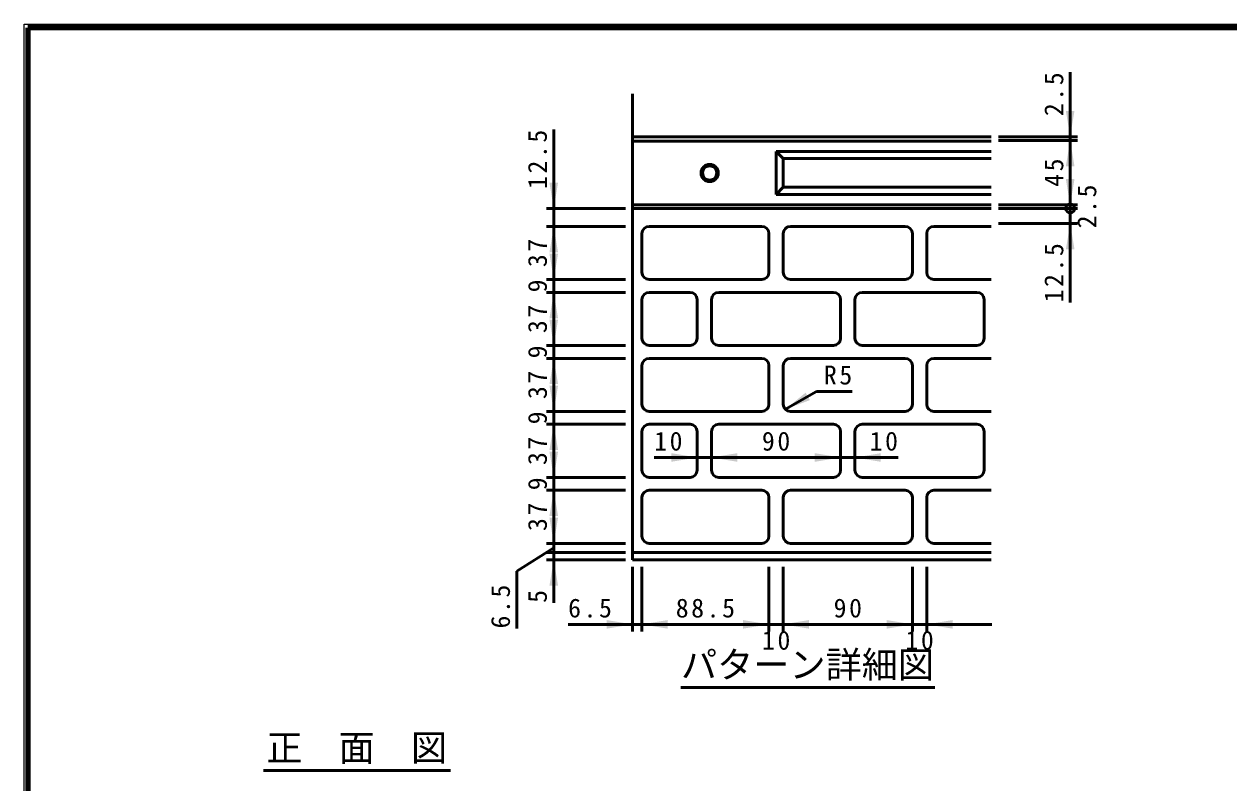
# Model space of a CAD drawing. Units: millimetres, scale not verified, with parts at other scales. Extents: x 100 to 4105, y 100 to 2870.
# Drawn here: x 100 to 1780, y 1812 to 2870 of the extents above; entities that cross this region are included whole.
import ezdxf
from ezdxf.enums import TextEntityAlignment as Align

# ---------------------------------------------------------------- set-up
doc = ezdxf.new("R2010")
doc.units = ezdxf.units.MM
doc.header["$LTSCALE"] = 5
doc.layers.add('V-nasSTD', color=7, linetype='Continuous', lineweight=50)
doc.styles.add('ＭＳ ゴシック', font='')
doc.styles.get('ＭＳ ゴシック').set_extended_font_data('MS Gothic')

msp = doc.modelspace()

# ---------------------------------------------------------------- hatches: boundary and pattern name
at = {"layer": 'V-nasSTD'}
for points in [[(1552.445, 2748.844), (1558.445, 2712.844), (1564.445, 2748.844)], [(1564.445, 2671.844), (1558.445, 2707.844), (1552.445, 2671.844)], [(832.445, 2648.844), (838.445, 2612.844), (844.445, 2648.844)], [(1552.445, 2653.844), (1558.445, 2617.844), (1564.445, 2653.844)], [(844.445, 2551.844), (838.445, 2587.844), (832.445, 2551.844)], [(1564.445, 2555.844), (1558.445, 2591.844), (1552.445, 2555.844)], [(832.445, 2549.844), (838.445, 2513.844), (844.445, 2549.844)], [(844.445, 2459.844), (838.445, 2495.844), (832.445, 2459.844)], [(832.445, 2457.844), (838.445, 2421.844), (844.445, 2457.844)], [(844.445, 2367.844), (838.445, 2403.844), (832.445, 2367.844)], [(832.445, 2365.844), (838.445, 2329.844), (844.445, 2365.844)], [(1189.551, 2355.969), (1161.374, 2332.773), (1195.551, 2345.577)], [(844.445, 2275.844), (838.445, 2311.844), (832.445, 2275.844)], [(832.445, 2273.844), (838.445, 2237.844), (844.445, 2273.844)], [(1002.445, 2259.586), (1038.445, 2265.586), (1002.445, 2271.586)], [(1094.445, 2271.586), (1058.445, 2265.586), (1094.445, 2259.586)], [(1202.445, 2259.586), (1238.445, 2265.586), (1202.445, 2271.586)], [(1294.445, 2271.586), (1258.445, 2265.586), (1294.445, 2259.586)], [(844.445, 2183.844), (838.445, 2219.844), (832.445, 2183.844)], [(832.445, 2181.844), (838.445, 2145.844), (844.445, 2181.844)], [(844.445, 2086.844), (838.445, 2122.844), (832.445, 2086.844)], [(912.445, 2026.844), (948.445, 2032.844), (912.445, 2038.844)], [(997.445, 2038.844), (961.445, 2032.844), (997.445, 2026.844)], [(1102.445, 2026.844), (1138.445, 2032.844), (1102.445, 2038.844)], [(1194.445, 2038.844), (1158.445, 2032.844), (1194.445, 2026.844)], [(1302.445, 2026.844), (1338.445, 2032.844), (1302.445, 2038.844)], [(1394.445, 2038.844), (1358.445, 2032.844), (1394.445, 2026.844)]]:
    msp.add_hatch(color=256, dxfattribs=at).paths.add_polyline_path(points)

# ---------------------------------------------------------------- linework, layer by layer
at = {"layer": 'V-nasSTD', "lineweight": 100}
for p, q in [((105, 2865), (105, 105)), ((4100, 2865), (105, 2865))]:
    msp.add_line(p, q, dxfattribs=at)
at = {"layer": 'V-nasSTD'}
for p, q in [((1558.445, 2802.844), (1558.445, 2712.844)), ((948.445, 2122.844), (948.445, 2772.844)), ((838.445, 2722.844), (838.445, 2612.844)), ((1448.445, 2712.844), (948.445, 2712.844)), ((1448.445, 2706.844), (948.445, 2706.844)), ((1458.445, 2712.844), (1568.445, 2712.844)), ((1458.445, 2707.844), (1568.445, 2707.844)), ((1558.445, 2712.844), (1558.445, 2706.844)), ((1558.445, 2617.844), (1558.445, 2707.844)), ((1148.445, 2632.344), (1148.445, 2692.344)), ((1158.445, 2682.344), (1148.445, 2692.344)), ((1148.445, 2692.344), (1448.445, 2692.344)), ((1158.445, 2642.344), (1158.445, 2682.344)), ((1448.445, 2682.344), (1158.445, 2682.344)), ((1158.445, 2642.344), (1148.445, 2632.344)), ((1158.445, 2642.344), (1448.445, 2642.344)), ((1448.445, 2632.344), (1148.445, 2632.344)), ((938.445, 2612.844), (828.445, 2612.844)), ((838.445, 2587.844), (838.445, 2612.844)), ((1448.445, 2617.844), (948.445, 2617.844)), ((948.445, 2612.844), (1448.445, 2612.844)), ((1458.445, 2617.844), (1568.445, 2617.844)), ((1458.445, 2612.844), (1568.445, 2612.844)), ((1458.445, 2612.844), (1568.445, 2612.844)), ((1558.445, 2617.844), (1558.445, 2612.844)), ((1558.445, 2591.844), (1558.445, 2612.844)), ((938.445, 2587.844), (828.445, 2587.844)), ((838.445, 2513.844), (838.445, 2587.844)), ((971.445, 2587.844), (1128.445, 2587.844)), ((1168.445, 2587.844), (1328.445, 2587.844)), ((1368.445, 2587.844), (1448.445, 2587.844)), ((1458.445, 2591.844), (1568.445, 2591.844)), ((1558.445, 2481.844), (1558.445, 2591.844)), ((961.445, 2523.844), (961.445, 2577.844)), ((1138.445, 2577.844), (1138.445, 2523.844)), ((1158.445, 2523.844), (1158.445, 2577.844)), ((1338.445, 2577.844), (1338.445, 2523.844)), ((1358.445, 2523.844), (1358.445, 2577.844)), ((938.445, 2513.844), (828.445, 2513.844)), ((838.445, 2495.844), (838.445, 2513.844)), ((1128.445, 2513.844), (971.445, 2513.844)), ((1328.445, 2513.844), (1168.445, 2513.844)), ((1448.445, 2513.844), (1368.445, 2513.844)), ((938.445, 2495.844), (828.445, 2495.844)), ((838.445, 2421.844), (838.445, 2495.844)), ((1028.445, 2495.844), (971.445, 2495.844)), ((1228.445, 2495.844), (1068.445, 2495.844)), ((1428.445, 2495.844), (1268.445, 2495.844)), ((961.445, 2485.844), (961.445, 2431.844)), ((1038.445, 2431.844), (1038.445, 2485.844)), ((1058.445, 2485.844), (1058.445, 2431.844)), ((1238.445, 2431.844), (1238.445, 2485.844)), ((1258.445, 2485.844), (1258.445, 2431.844)), ((1438.445, 2431.844), (1438.445, 2485.844)), ((938.445, 2421.844), (828.445, 2421.844)), ((938.445, 2421.844), (828.445, 2421.844)), ((838.445, 2403.844), (838.445, 2421.844)), ((971.445, 2421.844), (1028.445, 2421.844)), ((1068.445, 2421.844), (1228.445, 2421.844)), ((1268.445, 2421.844), (1428.445, 2421.844)), ((938.445, 2403.844), (828.445, 2403.844)), ((838.445, 2329.844), (838.445, 2403.844)), ((1128.445, 2403.844), (971.445, 2403.844)), ((1328.445, 2403.844), (1168.445, 2403.844)), ((1448.445, 2403.844), (1368.445, 2403.844)), ((961.445, 2393.844), (961.445, 2339.844)), ((1138.445, 2339.844), (1138.445, 2393.844)), ((1158.445, 2393.844), (1158.445, 2339.844)), ((1338.445, 2339.844), (1338.445, 2393.844)), ((1358.445, 2393.844), (1358.445, 2339.844)), ((1204.675, 2357.773), (1161.374, 2332.773)), ((1254.675, 2357.773), (1204.675, 2357.773)), ((938.445, 2329.844), (828.445, 2329.844)), ((938.445, 2329.844), (828.445, 2329.844)), ((838.445, 2311.844), (838.445, 2329.844)), ((971.445, 2329.844), (1128.445, 2329.844)), ((1168.445, 2329.844), (1328.445, 2329.844)), ((1368.445, 2329.844), (1448.445, 2329.844)), ((938.445, 2311.844), (828.445, 2311.844)), ((838.445, 2237.844), (838.445, 2311.844)), ((961.445, 2301.844), (961.445, 2247.844)), ((1028.445, 2311.844), (971.445, 2311.844)), ((1038.445, 2247.844), (1038.445, 2301.844)), ((1058.445, 2301.844), (1058.445, 2247.844)), ((1228.445, 2311.844), (1068.445, 2311.844)), ((1238.445, 2247.844), (1238.445, 2301.844)), ((1258.445, 2301.844), (1258.445, 2247.844)), ((1428.445, 2311.844), (1268.445, 2311.844)), ((1438.445, 2247.844), (1438.445, 2301.844)), ((978.445, 2265.586), (1038.445, 2265.586)), ((1038.445, 2265.586), (1058.445, 2265.586)), ((1058.445, 2265.586), (1238.445, 2265.586)), ((1238.445, 2265.586), (1258.445, 2265.586)), ((1318.445, 2265.586), (1258.445, 2265.586)), ((938.445, 2237.844), (828.445, 2237.844)), ((938.445, 2237.844), (828.445, 2237.844)), ((838.445, 2219.844), (838.445, 2237.844)), ((971.445, 2237.844), (1028.445, 2237.844)), ((1068.445, 2237.844), (1228.445, 2237.844)), ((1268.445, 2237.844), (1428.445, 2237.844)), ((938.445, 2219.844), (828.445, 2219.844)), ((838.445, 2145.844), (838.445, 2219.844)), ((1128.445, 2219.844), (971.445, 2219.844)), ((1328.445, 2219.844), (1168.445, 2219.844)), ((1448.445, 2219.844), (1368.445, 2219.844)), ((961.445, 2209.844), (961.445, 2155.844)), ((1138.445, 2155.844), (1138.445, 2209.844)), ((1158.445, 2209.844), (1158.445, 2155.844)), ((1338.445, 2155.844), (1338.445, 2209.844)), ((1358.445, 2209.844), (1358.445, 2155.844)), ((786.91, 2107.128), (838.445, 2139.344)), ((938.445, 2145.844), (828.445, 2145.844)), ((838.445, 2132.844), (838.445, 2145.844)), ((971.445, 2145.844), (1128.445, 2145.844)), ((1168.445, 2145.844), (1328.445, 2145.844)), ((1368.445, 2145.844), (1448.445, 2145.844)), ((938.445, 2132.844), (828.445, 2132.844)), ((938.445, 2122.844), (828.445, 2122.844)), ((838.445, 2122.844), (838.445, 2132.844)), ((838.445, 2062.844), (838.445, 2122.844)), ((948.445, 2132.844), (1448.445, 2132.844)), ((948.445, 2122.844), (1448.445, 2122.844)), ((786.91, 2027.128), (786.91, 2107.128)), ((948.445, 2112.844), (948.445, 2022.844)), ((961.445, 2112.844), (961.445, 2022.844)), ((1138.445, 2112.844), (1138.445, 2022.844)), ((1158.445, 2112.844), (1158.445, 2022.844)), ((1338.445, 2112.844), (1338.445, 2022.844)), ((1358.445, 2112.844), (1358.445, 2022.844)), ((858.445, 2032.844), (948.445, 2032.844)), ((948.445, 2032.844), (961.445, 2032.844)), ((961.445, 2032.844), (1138.445, 2032.844)), ((1138.445, 2032.844), (1158.445, 2032.844)), ((1158.445, 2032.844), (1338.445, 2032.844)), ((1338.445, 2032.844), (1358.445, 2032.844)), ((1358.445, 2032.844), (1449.445, 2032.844)), ((1015.827, 1944.704), (1369.837, 1944.704)), ((433.764, 1828.887), (694.571, 1828.887))]:
    msp.add_line(p, q, dxfattribs=at)
at = {"layer": 'V-nasSTD', "lineweight": 13}
msp.add_lwpolyline([(100, 100), (100, 2870), (4105, 2870), (4105, 100)], close=True, dxfattribs=at)
at = {"layer": 'V-nasSTD'}
for radius in [12, 10]:
    msp.add_circle((1055.845, 2662.344), radius, dxfattribs=at)
for centre, radius, start, end in [((1558.445, 2612.844), 6.25, 90, 270), ((1558.445, 2612.844), 6.25, 270, 90), ((971.445, 2577.844), 10, 90, 180), ((1128.445, 2577.844), 10, 0, 90), ((1168.445, 2577.844), 10, 90, 180), ((1328.445, 2577.844), 10, 0, 90), ((1368.445, 2577.844), 10, 90, 180), ((971.445, 2523.844), 10, 180, 270), ((1128.445, 2523.844), 10, 270, 0), ((1168.445, 2523.844), 10, 180, 270), ((1328.445, 2523.844), 10, 270, 0), ((1368.445, 2523.844), 10, 180, 270), ((971.445, 2485.844), 10, 90, 180), ((1028.445, 2485.844), 10, 0, 90), ((1068.445, 2485.844), 10, 90, 180), ((1228.445, 2485.844), 10, 0, 90), ((1268.445, 2485.844), 10, 90, 180), ((1428.445, 2485.844), 10, 0, 90), ((971.445, 2431.844), 10, 180, 270), ((1028.445, 2431.844), 10, 270, 0), ((1068.445, 2431.844), 10, 180, 270), ((1228.445, 2431.844), 10, 270, 0), ((1268.445, 2431.844), 10, 180, 270), ((1428.445, 2431.844), 10, 270, 0), ((971.445, 2393.844), 10, 90, 180), ((1128.445, 2393.844), 10, 0, 90), ((1168.445, 2393.844), 10, 90, 180), ((1328.445, 2393.844), 10, 0, 90), ((1368.445, 2393.844), 10, 90, 180), ((971.445, 2339.844), 10, 180, 270), ((1128.445, 2339.844), 10, 270, 0), ((1168.445, 2339.844), 10, 180, 270), ((1328.445, 2339.844), 10, 270, 0), ((1368.445, 2339.844), 10, 180, 270), ((971.445, 2301.844), 10, 90, 180), ((1028.445, 2301.844), 10, 0, 90), ((1068.445, 2301.844), 10, 90, 180), ((1228.445, 2301.844), 10, 0, 90), ((1268.445, 2301.844), 10, 90, 180), ((1428.445, 2301.844), 10, 0, 90), ((971.445, 2247.844), 10, 180, 270), ((1028.445, 2247.844), 10, 270, 0), ((1068.445, 2247.844), 10, 180, 270), ((1228.445, 2247.844), 10, 270, 0), ((1268.445, 2247.844), 10, 180, 270), ((1428.445, 2247.844), 10, 270, 0), ((971.445, 2209.844), 10, 90, 180), ((1128.445, 2209.844), 10, 0, 90), ((1168.445, 2209.844), 10, 90, 180), ((1328.445, 2209.844), 10, 0, 90), ((1368.445, 2209.844), 10, 90, 180), ((971.445, 2155.844), 10, 180, 270), ((1128.445, 2155.844), 10, 270, 0), ((1168.445, 2155.844), 10, 180, 270), ((1328.445, 2155.844), 10, 270, 0), ((1368.445, 2155.844), 10, 180, 270)]:
    msp.add_arc(centre, radius, start, end, dxfattribs=at)

# ---------------------------------------------------------------- texts
at = {"layer": 'V-nasSTD', "style": 'ＭＳ ゴシック'}
for s, p in [('9', (802.445, 2495.844)), ('9', (802.445, 2403.844)), ('9', (802.445, 2311.844)), ('9', (802.445, 2219.844)), ('5', (802.445, 2062.844))]:
    msp.add_text(s, height=26.39, rotation=90, dxfattribs=at).set_placement(p, align=Align.TOP_LEFT)
for s, p in [('パターン詳細図', (1015.827, 1995.104)), ('正\u3000面\u3000図', (437.764, 1879.287))]:
    msp.add_text(s, height=36.95, dxfattribs=at).set_placement(p, align=Align.TOP_LEFT)
at = {"layer": 'V-nasSTD', "char_height": 26.39, "attachment_point": 1, "rotation": 90, "style": 'ＭＳ ゴシック'}
for s, insert in [('\\T1.2;2.5', (1522.445, 2741.644)), ('\\T1.2;12.5', (802.445, 2640.044)), ('\\T1.2;45', (1522.445, 2643.044)), ('\\T1.2;2.5', (1568.441, 2585.156)), ('\\T1.2;37', (802.445, 2531.044)), ('\\T1.2;12.5', (1522.445, 2481.844)), ('\\T1.2;37', (802.445, 2439.044)), ('\\T1.2;37', (802.445, 2347.044)), ('\\T1.2;37', (802.445, 2255.044)), ('\\T1.2;37', (802.445, 2163.044)), ('\\T1.2;6.5', (750.91, 2027.128))]:
    msp.add_mtext(s, dxfattribs=dict(at, insert=insert))
at = {"layer": 'V-nasSTD', "char_height": 26.39, "attachment_point": 1, "style": 'ＭＳ ゴシック'}
for s, insert in [('\\T1.2;R5', (1215.075, 2393.773)), ('\\T1.2;10', (978.445, 2301.586)), ('\\T1.2;90', (1128.645, 2301.586)), ('\\T1.2;10', (1278.845, 2301.586)), ('\\T1.2;6.5', (858.445, 2068.844)), ('\\T1.2;88.5', (1008.545, 2068.844)), ('\\T1.2;90', (1228.645, 2068.844)), ('\\T1.2;10', (1128.79, 2023.844)), ('\\T1.2;10', (1328.79, 2023.844))]:
    msp.add_mtext(s, dxfattribs=dict(at, insert=insert))

doc.saveas('drawing.dxf')
